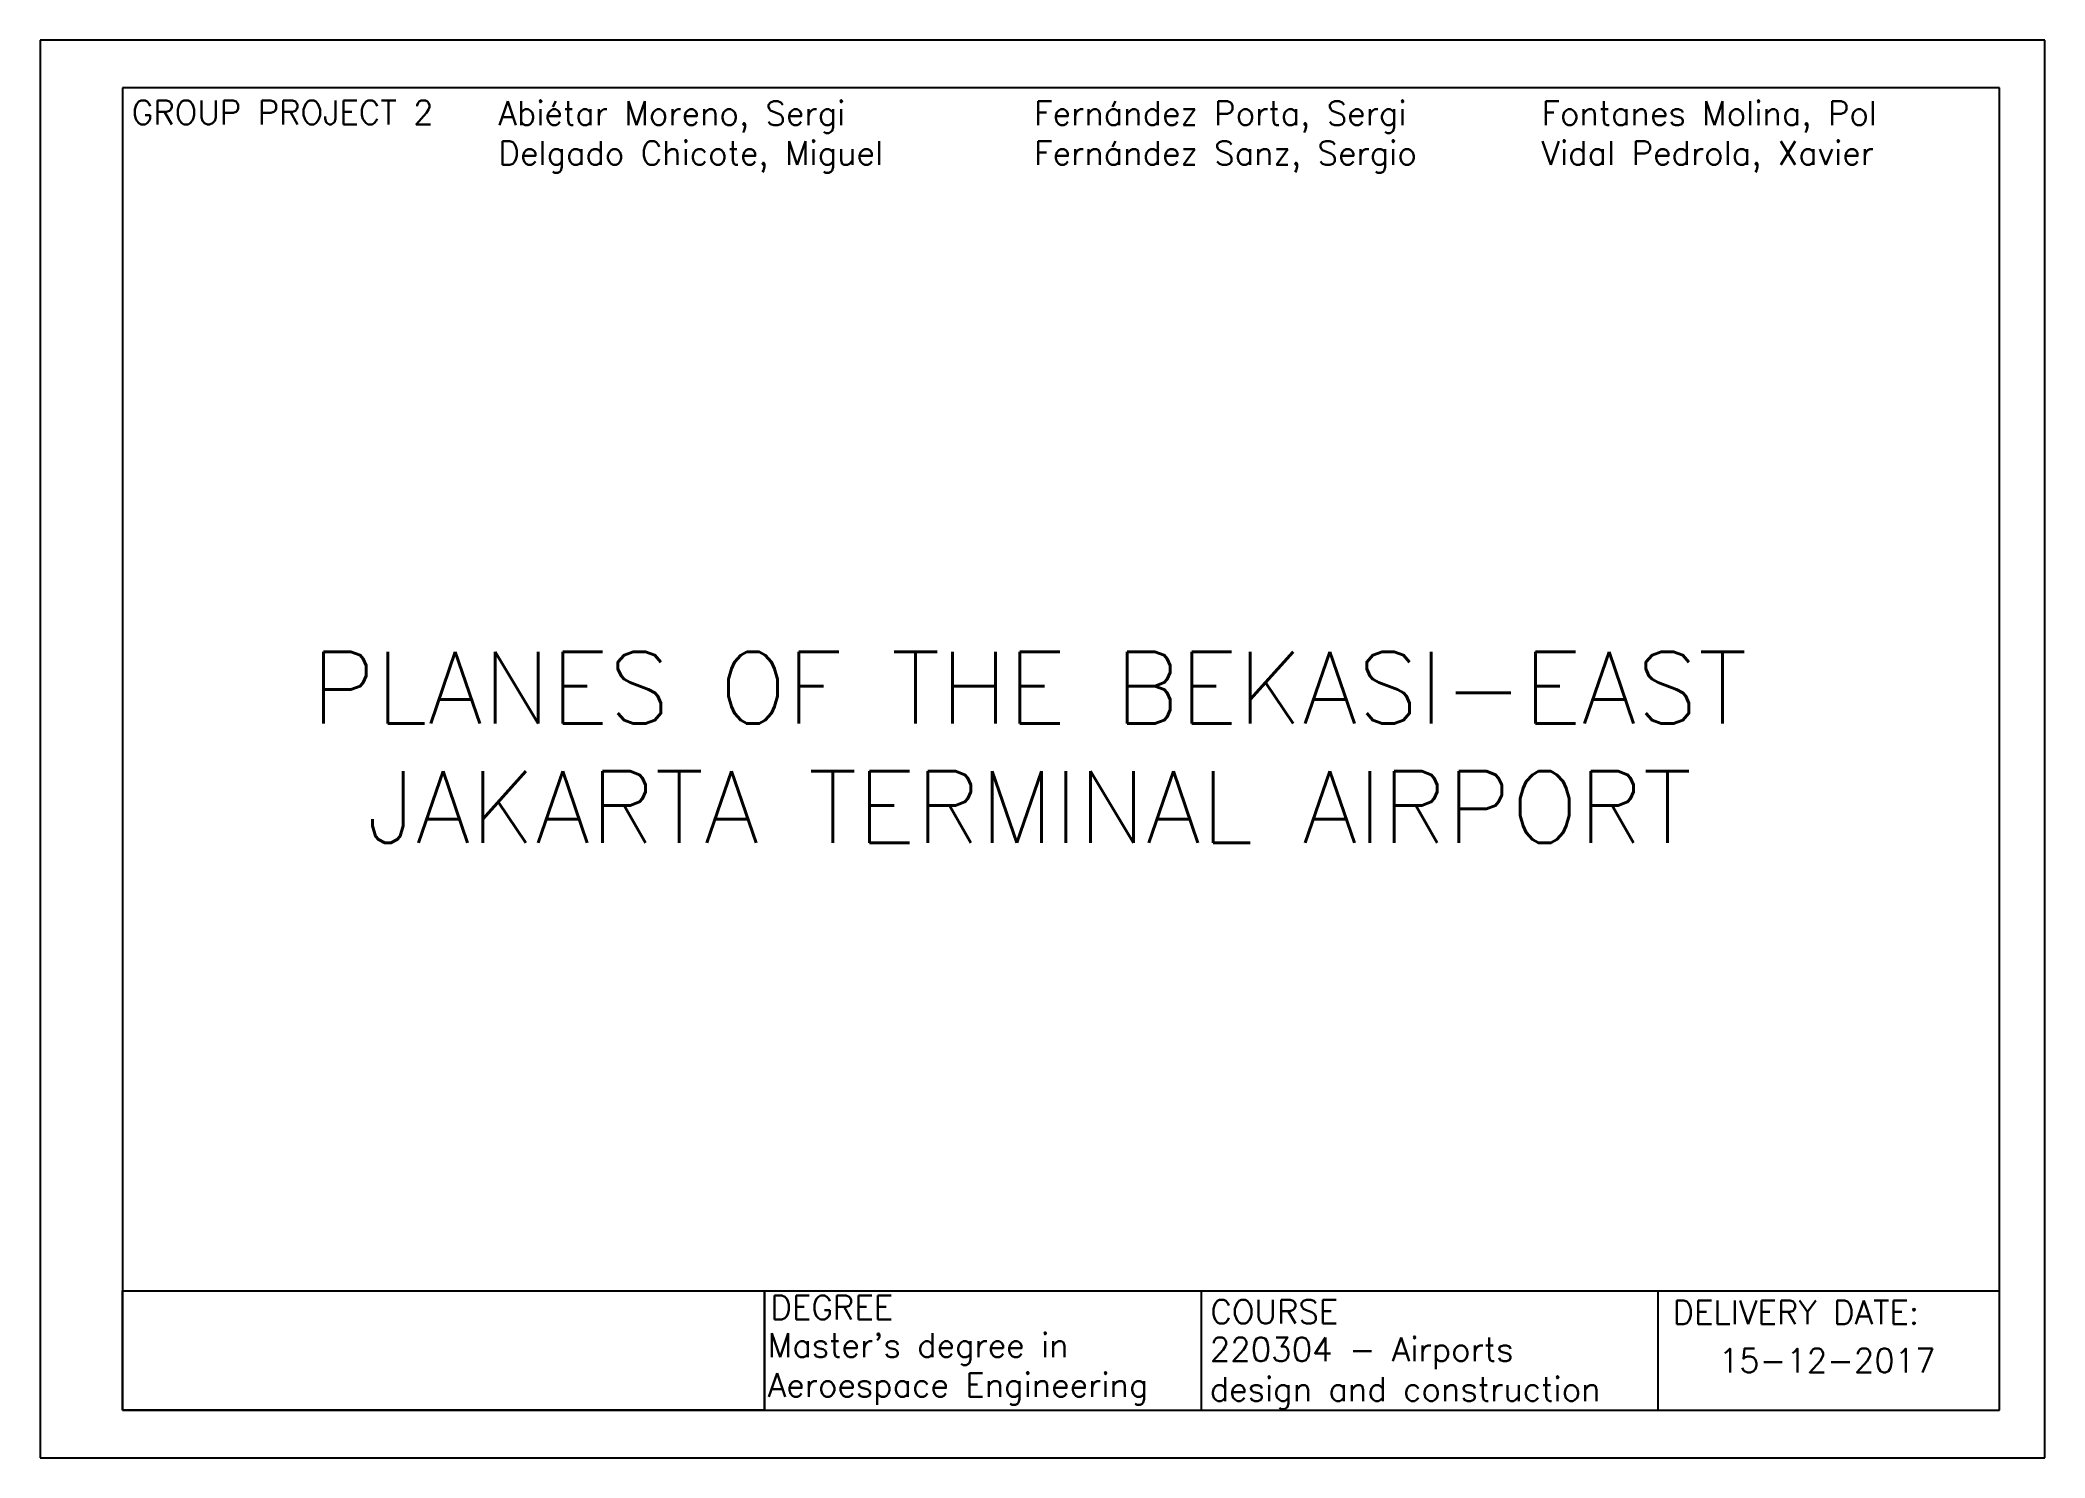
# Paper-space layout 'PORTADA' of a CAD drawing. Header units: millimetres. Extents: x 0 to 84, y 0 to 59.4.
import ezdxf
from ezdxf.enums import TextEntityAlignment as Align

# ---------------------------------------------------------------- set-up
doc = ezdxf.new("R2010")
doc.units = ezdxf.units.MM
doc.layers.add('_llegendes', color=7, linetype='Continuous')
doc.styles.add('SIMPLEX', font='SIMPLEX.SHX', dxfattribs={"height": 2.25})
doc.styles.add('TITOL', font='SIMPLEX.SHX', dxfattribs={"height": 2.3})
picture_1 = doc.add_image_def('image7.jpg', size_in_pixel=(780, 145))

psp = doc.layouts.new('PORTADA')

# ---------------------------------------------------------------- linework, layer by layer
at = {"layer": '_llegendes', "color": 8}
for p, q in [((84, 59.4), (0, 59.4)), ((84, 59.4), (0, 59.4)), ((0, 59.4), (0, 0)), ((84, 0), (84, 59.4)), ((84, 0), (84, 59.4)), ((0, 0), (84, 0))]:
    psp.add_line(p, q, dxfattribs=at)
at = {"layer": '_llegendes', "color": 5}
for p, q in [((82.099, 57.399), (3.45, 57.399)), ((3.45, 57.399), (3.45, 2.001)), ((82.099, 2.001), (82.099, 57.399)), ((3.45, 7.001), (82.099, 7.001)), ((30.347, 2.001), (30.347, 7.001)), ((48.657, 2.001), (48.657, 7.001)), ((67.793, 2.001), (67.793, 7.001)), ((3.45, 2.001), (82.099, 2.001))]:
    psp.add_line(p, q, dxfattribs=at)

# ---------------------------------------------------------------- texts
at = {"layer": '_llegendes', "color": 1, "style": 'SIMPLEX'}
for s, p in [('GROUP PROJECT 2', (3.843, 55.87)), ('DEGREE', (30.601, 5.802)), ('COURSE', (49.037, 5.628)), ('DELIVERY DATE:', (68.4, 5.597))]:
    psp.add_text(s, height=1, dxfattribs=at).set_placement(p)
at = {"layer": '_llegendes', "color": 2, "char_height": 1, "attachment_point": 1, "style": 'SIMPLEX'}
for s, insert, width in [('Abiétar Moreno, Sergi\\PDelgado Chicote, Miguel', (19.209, 56.837), 24.01354), ('Fernández Porta, Sergi\\PFernández Sanz, Sergio', (41.653, 56.837), 18.52585), ('Fontanes Molina, Pol\\PVidal Pedrola, Xavier', (62.911, 56.837), 18.52585), ("Master's degree in\\PAeroespace Engineering", (30.493, 5.22), 17.90787), ('220304 - Airports design and construction', (49.01, 5.047), 19.0107)]:
    psp.add_mtext(s, dxfattribs=dict(at, insert=insert, width=width))
at = {"layer": '_llegendes', "color": 3, "insert": (41.44, 33.768), "char_height": 3, "width": 74.38674, "attachment_point": 2, "style": 'SIMPLEX'}
psp.add_mtext('PLANES OF THE BEKASI-EAST JAKARTA TERMINAL AIRPORT', dxfattribs=at)
at = {"layer": '_llegendes', "color": 2, "style": 'TITOL'}
psp.add_attdef('15-12-2017', text='NOVEMBRE 2011', height=1, dxfattribs=at).set_placement((74.879, 3.583), align=Align.CENTER)

# ---------------------------------------------------------------- pictures from other files: only their frames are drawn
at = {"layer": '_llegendes'}
image = psp.add_image(picture_1, insert=(3.45, 2.001), size_in_units=(26.897, 5), dxfattribs=at)
image.dxf.flags = 7

doc.saveas('drawing.dxf')
